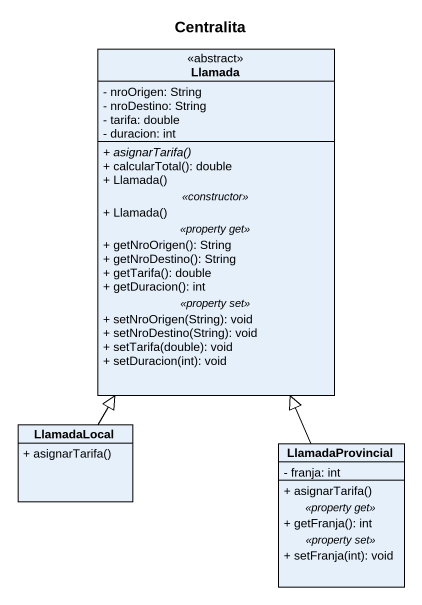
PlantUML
@startuml
title Centralita
hide circle
hide empty members
skinparam classAttributeIconSize 0
class Llamada <<abstract>> {
  - nroOrigen: String
  - nroDestino: String
  - tarifa: double
  - duracion: int
  --
  {abstract} + asignarTarifa()
  + calcularTotal(): double
  + Llamada()
  .. <<constructor>> ..
  + Llamada()
  .. <<property get>> ..
  + getNroOrigen(): String
  + getNroDestino(): String
  + getTarifa(): double
  + getDuracion(): int
  .. <<property set>> ..
  + setNroOrigen(String): void
  + setNroDestino(String): void
  + setTarifa(double): void
  + setDuracion(int): void
}
class LlamadaLocal {
  + asignarTarifa()
}
class LlamadaProvincial {
  - franja: int
  --
  + asignarTarifa()
  .. <<property get>> ..
  + getFranja(): int
  .. <<property set>> ..
  + setFranja(int): void
}
LlamadaLocal -up-|> Llamada
LlamadaProvincial -up-|> Llamada
@enduml
